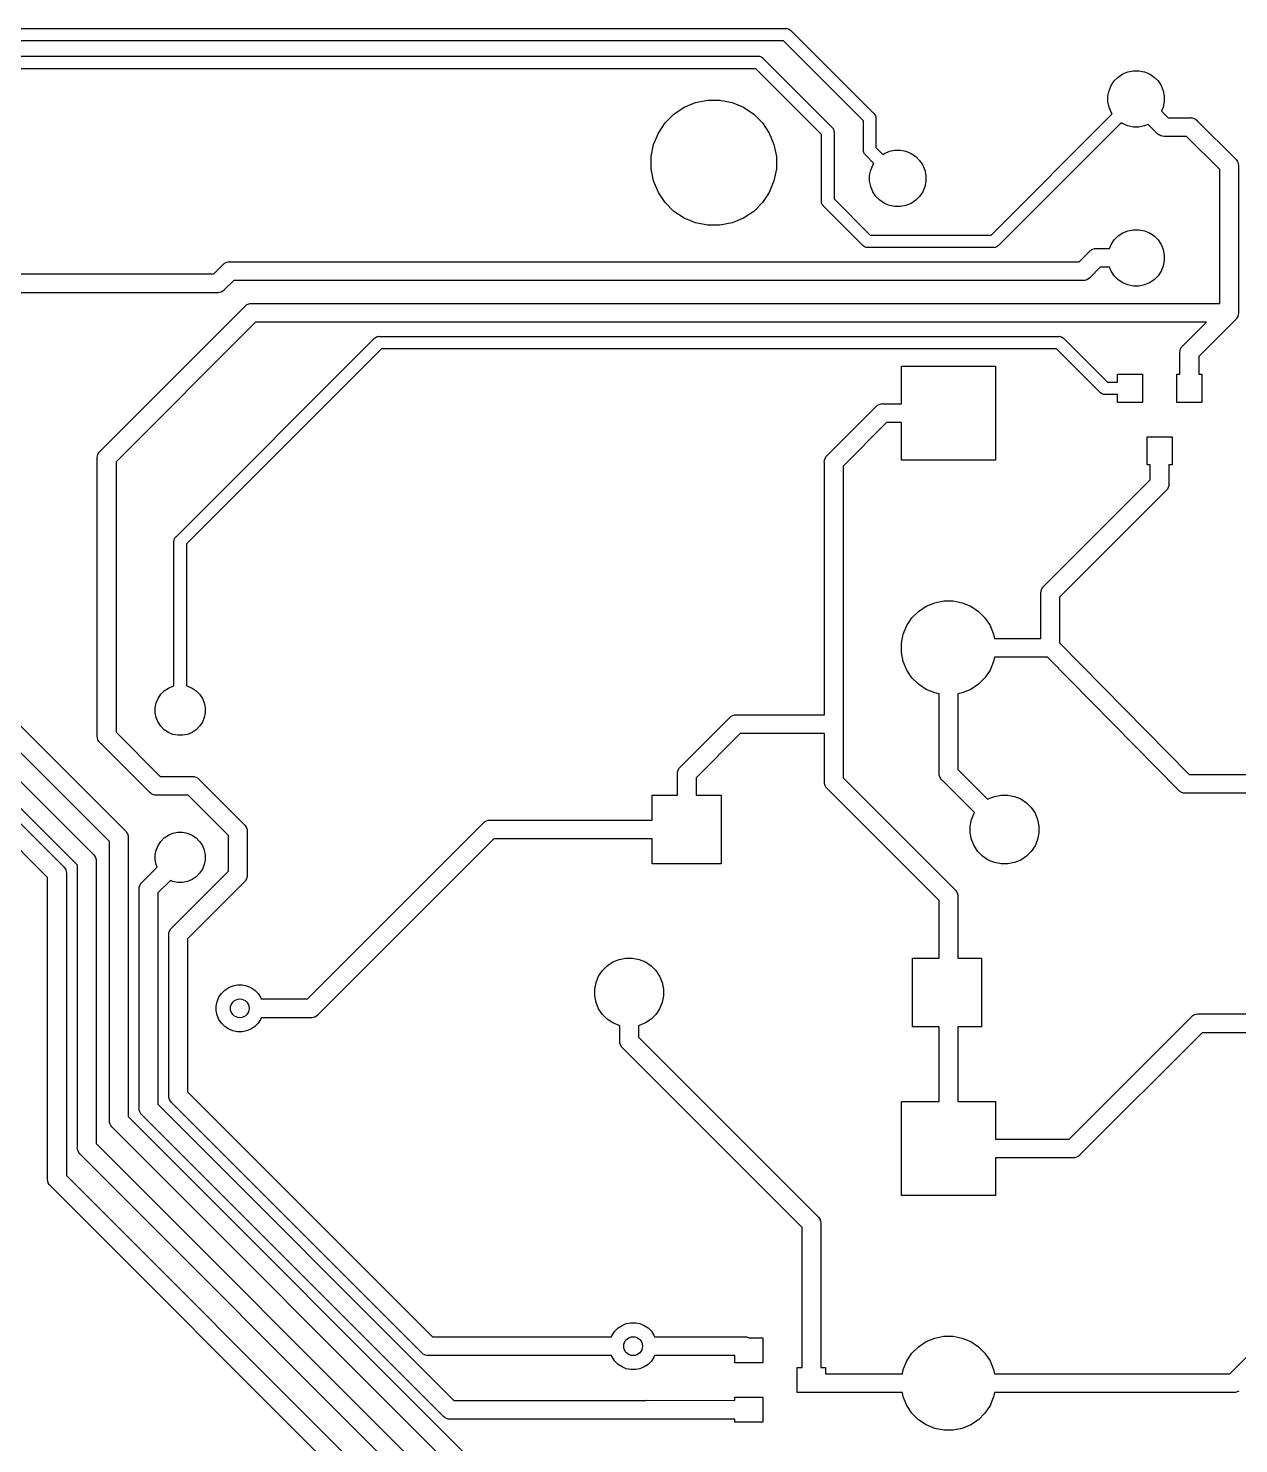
# Model space of a CAD drawing. Extents: x 29 to 167, y -139 to -69.
# Drawn here: x 102.59 to 141.28, y -114.43 to -69.2 of the extents above; entities that cross this region are included whole.
import ezdxf

# ---------------------------------------------------------------- set-up
doc = ezdxf.new("R2010")
doc.units = 0
doc.layers.add('BLACK', color=7, linetype='CONTINUOUS')

msp = doc.modelspace()

# ---------------------------------------------------------------- linework, layer by layer
at = {"layer": 'BLACK', "linetype": 'CONTINUOUS'}
for p, q in [((46.4843, -69.2055), (126.8, -69.2055)), ((126.727, -69.6055), (46.5573, -69.6055)), ((129.28, -72.1588), (126.727, -69.6055)), ((126.8, -69.2055), (126.809, -69.2045)), ((126.809, -69.2045), (126.819, -69.2055)), ((126.819, -69.2055), (126.819, -69.2055)), ((126.819, -69.2055), (126.849, -69.2084)), ((126.849, -69.2084), (126.886, -69.2198)), ((126.886, -69.2198), (126.921, -69.2384)), ((126.921, -69.2384), (126.952, -69.2634)), ((126.952, -69.2634), (126.958, -69.271)), ((126.958, -69.271), (129.614, -71.9276)), ((76.1463, -70.0945), (125.911, -70.0945)), ((125.911, -70.0945), (125.92, -70.0935)), ((125.92, -70.0935), (125.93, -70.0945)), ((125.93, -70.0945), (125.93, -70.0945)), ((125.93, -70.0945), (125.96, -70.0974)), ((125.96, -70.0974), (125.997, -70.1088)), ((125.838, -70.4945), (76.6193, -70.4945)), ((127.943, -72.5998), (125.838, -70.4945)), ((125.997, -70.1088), (126.032, -70.1274)), ((126.032, -70.1274), (126.063, -70.1524)), ((126.063, -70.1524), (126.069, -70.16)), ((126.069, -70.16), (128.277, -72.3686)), ((137.202, -71.0337), (137.301, -70.8863)), ((137.301, -70.8863), (137.426, -70.7609)), ((137.426, -70.7609), (137.574, -70.6624)), ((137.574, -70.6624), (137.737, -70.5946)), ((137.737, -70.5946), (137.911, -70.56)), ((137.911, -70.56), (138.089, -70.56)), ((138.089, -70.56), (138.263, -70.5946)), ((138.263, -70.5946), (138.426, -70.6624)), ((138.426, -70.6624), (138.574, -70.7609)), ((138.574, -70.7609), (138.699, -70.8863)), ((138.699, -70.8863), (138.798, -71.0337)), ((137.1, -71.3714), (137.135, -71.1975)), ((137.1, -71.5486), (137.1, -71.3714)), ((137.135, -71.1975), (137.202, -71.0337)), ((138.798, -71.0337), (138.865, -71.1975)), ((138.865, -71.1975), (138.9, -71.3714)), ((138.9, -71.3714), (138.9, -71.5486)), ((123.225, -71.9465), (123.553, -71.7276)), ((123.553, -71.7276), (123.917, -71.5769)), ((123.917, -71.5769), (124.303, -71.5)), ((124.303, -71.5), (124.697, -71.5)), ((124.697, -71.5), (125.083, -71.5769)), ((125.083, -71.5769), (125.447, -71.7276)), ((125.447, -71.7276), (125.775, -71.9465)), ((137.135, -71.7225), (137.1, -71.5486)), ((137.202, -71.8863), (137.135, -71.7225)), ((137.238, -71.9393), (137.202, -71.8863)), ((138.865, -71.7225), (138.813, -71.8488)), ((138.813, -71.8488), (139.024, -72.06)), ((138.9, -71.5486), (138.865, -71.7225)), ((122.728, -72.5526), (122.946, -72.2251)), ((122.946, -72.2251), (123.225, -71.9465)), ((125.775, -71.9465), (126.054, -72.2251)), ((126.054, -72.2251), (126.272, -72.5526)), ((129.28, -73.0902), (129.28, -72.1588)), ((129.614, -71.9276), (129.622, -71.9339)), ((129.622, -71.9339), (129.628, -71.9415)), ((129.628, -71.9415), (129.628, -71.9415)), ((129.628, -71.9415), (129.647, -71.9643)), ((129.647, -71.9643), (129.666, -71.9991)), ((129.666, -71.9991), (129.677, -72.0368)), ((129.677, -72.0368), (129.681, -72.076)), ((129.681, -72.076), (129.68, -72.0858)), ((129.68, -72.0858), (129.68, -73.0172)), ((133.368, -75.8095), (137.238, -71.9393)), ((137.521, -72.2222), (133.599, -76.144)), ((137.574, -72.2576), (137.521, -72.2222)), ((137.737, -72.3254), (137.574, -72.2576)), ((137.911, -72.36), (137.737, -72.3254)), ((138.089, -72.36), (137.911, -72.36)), ((138.263, -72.3254), (138.089, -72.36)), ((138.389, -72.2731), (138.263, -72.3254)), ((138.677, -72.5617), (138.389, -72.2731)), ((139.024, -72.06), (139.719, -72.06)), ((139.719, -72.06), (139.733, -72.0585)), ((139.733, -72.0585), (139.748, -72.06)), ((139.748, -72.06), (139.748, -72.06)), ((139.748, -72.06), (139.792, -72.0643)), ((139.792, -72.0643), (139.849, -72.0815)), ((139.849, -72.0815), (139.901, -72.1094)), ((139.901, -72.1094), (139.947, -72.1468)), ((139.947, -72.1468), (139.956, -72.1583)), ((139.956, -72.1583), (141.172, -73.374)), ((122.577, -72.9166), (122.728, -72.5526)), ((126.272, -72.5526), (126.423, -72.9166)), ((127.943, -74.7297), (127.943, -72.5998)), ((128.277, -72.3686), (128.285, -72.3749)), ((128.285, -72.3749), (128.291, -72.3825)), ((128.291, -72.3825), (128.291, -72.3825)), ((128.291, -72.3825), (128.31, -72.4053)), ((128.31, -72.4053), (128.329, -72.4401)), ((128.329, -72.4401), (128.34, -72.4778)), ((128.34, -72.4778), (128.344, -72.517)), ((128.344, -72.517), (128.343, -72.5268)), ((128.343, -72.5268), (128.343, -74.6567)), ((138.687, -72.5732), (138.677, -72.5617)), ((138.698, -72.5825), (138.687, -72.5732)), ((138.733, -72.6106), (138.698, -72.5825)), ((138.785, -72.6385), (138.733, -72.6106)), ((138.798, -72.6425), (138.785, -72.6385)), ((138.841, -72.6557), (138.798, -72.6425)), ((138.885, -72.66), (138.841, -72.6557)), ((138.9, -72.6615), (138.885, -72.66)), ((138.885, -72.66), (138.885, -72.66)), ((138.915, -72.66), (138.9, -72.6615)), ((139.609, -72.66), (138.915, -72.66)), ((140.67, -73.7208), (139.609, -72.66)), ((122.5, -73.303), (122.577, -72.9166)), ((126.423, -72.9166), (126.5, -73.303)), ((129.279, -73.1), (129.28, -73.0902)), ((129.283, -73.1392), (129.279, -73.1)), ((129.294, -73.1769), (129.283, -73.1392)), ((129.313, -73.2117), (129.294, -73.1769)), ((129.294, -73.1769), (129.294, -73.1769)), ((129.338, -73.2421), (129.313, -73.2117)), ((129.346, -73.2484), (129.338, -73.2421)), ((129.618, -73.5207), (129.346, -73.2484)), ((129.68, -73.0172), (129.901, -73.2378)), ((129.901, -73.2378), (129.954, -73.2024)), ((129.954, -73.2024), (130.117, -73.1346)), ((130.117, -73.1346), (130.291, -73.1)), ((130.291, -73.1), (130.469, -73.1)), ((130.469, -73.1), (130.643, -73.1346)), ((130.643, -73.1346), (130.806, -73.2024)), ((130.806, -73.2024), (130.954, -73.3009)), ((122.5, -73.697), (122.5, -73.303)), ((122.577, -74.0834), (122.5, -73.697)), ((126.5, -73.697), (126.423, -74.0834)), ((126.5, -73.303), (126.5, -73.697)), ((129.515, -73.7375), (129.582, -73.5737)), ((129.582, -73.5737), (129.618, -73.5207)), ((130.954, -73.3009), (131.079, -73.4263)), ((131.079, -73.4263), (131.178, -73.5737)), ((131.178, -73.5737), (131.245, -73.7375)), ((141.172, -73.374), (141.183, -73.3833)), ((141.183, -73.3833), (141.193, -73.3948)), ((141.193, -73.3948), (141.221, -73.429)), ((141.221, -73.429), (141.236, -73.4569)), ((141.236, -73.4569), (141.249, -73.4811)), ((141.249, -73.4811), (141.266, -73.5377)), ((141.266, -73.5377), (141.27, -73.5818)), ((141.27, -73.5818), (141.27, -73.5818)), ((141.27, -73.5818), (141.271, -73.5965)), ((141.271, -73.5965), (141.27, -73.6112)), ((141.27, -73.6112), (141.27, -78.2808)), ((122.728, -74.4474), (122.577, -74.0834)), ((126.423, -74.0834), (126.272, -74.4474)), ((129.48, -73.9114), (129.515, -73.7375)), ((129.48, -74.0886), (129.48, -73.9114)), ((129.515, -74.2625), (129.48, -74.0886)), ((131.245, -73.7375), (131.28, -73.9114)), ((131.28, -74.0886), (131.245, -74.2625)), ((131.28, -73.9114), (131.28, -74.0886)), ((140.67, -77.9955), (140.67, -73.7208)), ((122.946, -74.7749), (122.728, -74.4474)), ((126.272, -74.4474), (126.054, -74.7749)), ((129.582, -74.4263), (129.515, -74.2625)), ((129.681, -74.5737), (129.582, -74.4263)), ((129.806, -74.6991), (129.681, -74.5737)), ((131.079, -74.5737), (130.954, -74.6991)), ((131.178, -74.4263), (131.079, -74.5737)), ((131.245, -74.2625), (131.178, -74.4263)), ((123.225, -75.0535), (122.946, -74.7749)), ((123.553, -75.2724), (123.225, -75.0535)), ((125.775, -75.0535), (125.447, -75.2724)), ((126.054, -74.7749), (125.775, -75.0535)), ((127.942, -74.7395), (127.943, -74.7297)), ((127.946, -74.7787), (127.942, -74.7395)), ((127.957, -74.8164), (127.946, -74.7787)), ((127.976, -74.8512), (127.957, -74.8164)), ((127.957, -74.8164), (127.957, -74.8164)), ((128.001, -74.8816), (127.976, -74.8512)), ((128.009, -74.8879), (128.001, -74.8816)), ((129.265, -76.144), (128.009, -74.8879)), ((128.343, -74.6567), (129.496, -75.8095)), ((129.954, -74.7976), (129.806, -74.6991)), ((130.117, -74.8654), (129.954, -74.7976)), ((130.291, -74.9), (130.117, -74.8654)), ((130.469, -74.9), (130.291, -74.9)), ((130.643, -74.8654), (130.469, -74.9)), ((130.806, -74.7976), (130.643, -74.8654)), ((130.954, -74.6991), (130.806, -74.7976)), ((123.917, -75.4231), (123.553, -75.2724)), ((124.303, -75.5), (123.917, -75.4231)), ((124.697, -75.5), (124.303, -75.5)), ((125.083, -75.4231), (124.697, -75.5)), ((125.447, -75.2724), (125.083, -75.4231)), ((129.496, -75.8095), (133.368, -75.8095)), ((137.202, -76.1137), (137.301, -75.9663)), ((137.301, -75.9663), (137.426, -75.8409)), ((137.426, -75.8409), (137.574, -75.7424)), ((137.574, -75.7424), (137.737, -75.6746)), ((137.737, -75.6746), (137.911, -75.64)), ((137.911, -75.64), (138.089, -75.64)), ((138.089, -75.64), (138.263, -75.6746)), ((138.263, -75.6746), (138.426, -75.7424)), ((138.426, -75.7424), (138.574, -75.8409)), ((138.574, -75.8409), (138.699, -75.9663)), ((138.699, -75.9663), (138.798, -76.1137)), ((129.271, -76.1516), (129.265, -76.144)), ((129.301, -76.1766), (129.271, -76.1516)), ((129.336, -76.1952), (129.301, -76.1766)), ((129.374, -76.2066), (129.336, -76.1952)), ((129.378, -76.207), (129.374, -76.2066)), ((129.403, -76.2095), (129.378, -76.207)), ((129.413, -76.2105), (129.403, -76.2095)), ((129.403, -76.2095), (129.403, -76.2095)), ((129.423, -76.2095), (129.413, -76.2105)), ((133.441, -76.2095), (129.423, -76.2095)), ((133.451, -76.2105), (133.441, -76.2095)), ((133.46, -76.2095), (133.451, -76.2105)), ((133.49, -76.2066), (133.46, -76.2095)), ((133.46, -76.2095), (133.46, -76.2095)), ((133.527, -76.1952), (133.49, -76.2066)), ((133.562, -76.1766), (133.527, -76.1952)), ((133.593, -76.1516), (133.562, -76.1766)), ((133.599, -76.144), (133.593, -76.1516)), ((136.181, -76.662), (136.505, -76.3383)), ((136.505, -76.3383), (136.514, -76.3268)), ((136.514, -76.3268), (136.525, -76.3175)), ((136.525, -76.3175), (136.56, -76.2894)), ((136.56, -76.2894), (136.588, -76.2745)), ((136.588, -76.2745), (136.612, -76.2615)), ((136.612, -76.2615), (136.668, -76.2443)), ((136.668, -76.2443), (136.712, -76.24)), ((136.712, -76.24), (136.727, -76.2386)), ((136.712, -76.24), (136.712, -76.24)), ((136.727, -76.2386), (136.742, -76.24)), ((136.742, -76.24), (137.15, -76.24)), ((137.15, -76.24), (137.202, -76.1137)), ((138.798, -76.1137), (138.865, -76.2775)), ((138.865, -76.2775), (138.9, -76.4514)), ((108.513, -77.054), (108.807, -76.7603)), ((108.807, -76.7603), (108.816, -76.7488)), ((108.816, -76.7488), (108.828, -76.7395)), ((108.828, -76.7394), (108.862, -76.7114)), ((108.828, -76.7395), (108.828, -76.7394)), ((108.862, -76.7114), (108.914, -76.6835)), ((108.914, -76.6835), (108.927, -76.6795)), ((108.927, -76.6795), (108.971, -76.6663)), ((108.971, -76.6663), (109.015, -76.662)), ((109.015, -76.662), (109.029, -76.6605)), ((109.015, -76.662), (109.015, -76.662)), ((109.029, -76.6605), (109.044, -76.662)), ((109.044, -76.662), (136.181, -76.662)), ((136.851, -76.84), (136.528, -77.1637)), ((137.15, -76.84), (136.851, -76.84)), ((137.202, -76.9663), (137.15, -76.84)), ((138.865, -76.8025), (138.798, -76.9663)), ((138.9, -76.6286), (138.865, -76.8025)), ((138.9, -76.4514), (138.9, -76.6286)), ((74.86, -77.054), (108.513, -77.054)), ((109.154, -77.262), (108.86, -77.5557)), ((136.29, -77.262), (109.154, -77.262)), ((136.305, -77.2634), (136.29, -77.262)), ((136.32, -77.262), (136.305, -77.2634)), ((136.364, -77.2577), (136.32, -77.262)), ((136.32, -77.262), (136.32, -77.262)), ((136.421, -77.2405), (136.364, -77.2577)), ((136.473, -77.2126), (136.421, -77.2405)), ((136.518, -77.1752), (136.473, -77.2126)), ((136.528, -77.1637), (136.518, -77.1752)), ((137.301, -77.1137), (137.202, -76.9663)), ((137.426, -77.2391), (137.301, -77.1137)), ((137.574, -77.3376), (137.426, -77.2391)), ((137.737, -77.4054), (137.574, -77.3376)), ((138.426, -77.3376), (138.263, -77.4054)), ((138.574, -77.2391), (138.426, -77.3376)), ((138.699, -77.1137), (138.574, -77.2391)), ((138.798, -76.9663), (138.699, -77.1137)), ((108.623, -77.654), (74.86, -77.654)), ((108.637, -77.6555), (108.623, -77.654)), ((108.652, -77.654), (108.637, -77.6555)), ((108.696, -77.6497), (108.652, -77.654)), ((108.652, -77.654), (108.652, -77.654)), ((108.753, -77.6325), (108.696, -77.6497)), ((108.805, -77.6046), (108.753, -77.6325)), ((108.851, -77.5672), (108.805, -77.6046)), ((108.86, -77.5557), (108.851, -77.5672)), ((137.911, -77.44), (137.737, -77.4054)), ((138.089, -77.44), (137.911, -77.44)), ((138.263, -77.4054), (138.089, -77.44)), ((104.891, -82.7084), (109.505, -78.0938)), ((109.505, -78.0938), (109.515, -78.0823)), ((109.515, -78.0823), (109.53, -78.0696)), ((109.53, -78.0696), (109.561, -78.0449)), ((109.561, -78.0449), (109.588, -78.03)), ((109.588, -78.03), (109.613, -78.017)), ((109.613, -78.017), (109.669, -77.9998)), ((109.669, -77.9998), (109.713, -77.9955)), ((109.713, -77.9955), (109.728, -77.9941)), ((109.713, -77.9955), (109.713, -77.9955)), ((109.728, -77.9941), (109.743, -77.9955)), ((109.743, -77.9955), (140.67, -77.9955)), ((109.852, -78.5955), (105.392, -83.0553)), ((140.246, -78.5955), (109.852, -78.5955)), ((139.498, -79.3429), (140.246, -78.5955)), ((141.172, -78.518), (140, -79.6898)), ((141.183, -78.5087), (141.172, -78.518)), ((141.199, -78.4897), (141.183, -78.5087)), ((141.221, -78.463), (141.199, -78.4897)), ((141.249, -78.4109), (141.221, -78.463)), ((141.266, -78.3543), (141.249, -78.4109)), ((141.249, -78.4109), (141.249, -78.4109)), ((141.27, -78.3102), (141.266, -78.3543)), ((141.27, -78.2808), (141.271, -78.2955)), ((141.271, -78.2955), (141.27, -78.3102)), ((107.308, -85.4496), (113.644, -79.1135)), ((113.644, -79.1135), (113.65, -79.1059)), ((113.65, -79.1059), (113.68, -79.0809)), ((113.68, -79.0809), (113.715, -79.0623)), ((113.715, -79.0623), (113.753, -79.0509)), ((113.753, -79.0509), (113.757, -79.0505)), ((113.757, -79.0505), (113.782, -79.048)), ((113.782, -79.048), (113.792, -79.047)), ((113.782, -79.048), (113.782, -79.048)), ((113.792, -79.047), (113.802, -79.048)), ((113.802, -79.048), (135.53, -79.048)), ((135.53, -79.048), (135.54, -79.047)), ((135.54, -79.047), (135.549, -79.048)), ((135.549, -79.048), (135.549, -79.048)), ((135.549, -79.048), (135.579, -79.0509)), ((135.579, -79.0509), (135.616, -79.0623)), ((135.616, -79.0623), (135.651, -79.0809)), ((135.651, -79.0809), (135.682, -79.1059)), ((135.682, -79.1059), (135.688, -79.1135)), ((135.688, -79.1135), (137.083, -80.5085)), ((113.875, -79.448), (107.642, -85.6808)), ((135.457, -79.448), (113.875, -79.448)), ((136.852, -80.843), (135.457, -79.448)), ((139.399, -79.5655), (139.4, -79.5508)), ((139.4, -79.5802), (139.399, -79.5655)), ((139.4, -79.5508), (139.404, -79.5067)), ((139.4, -79.5508), (139.4, -79.5508)), ((139.4, -80.2585), (139.4, -79.5802)), ((139.404, -79.5067), (139.421, -79.4501)), ((139.421, -79.4501), (139.444, -79.4083)), ((139.444, -79.4083), (139.449, -79.398)), ((139.449, -79.398), (139.471, -79.3712)), ((139.471, -79.3712), (139.487, -79.3523)), ((139.487, -79.3523), (139.498, -79.3429)), ((130.5, -81.2), (130.5, -80)), ((130.5, -80), (133.5, -80)), ((133.5, -80), (133.5, -83)), ((140, -79.6898), (140, -80.2585)), ((137.4, -80.5085), (137.4, -80.2585)), ((137.4, -80.2585), (138.2, -80.2585)), ((138.2, -80.2585), (138.2, -81.1585)), ((139.3, -81.1585), (139.3, -80.2585)), ((139.3, -80.2585), (139.4, -80.2585)), ((140, -80.2585), (140.1, -80.2585)), ((140.1, -80.2585), (140.1, -81.1585)), ((136.858, -80.8506), (136.852, -80.843)), ((136.888, -80.8756), (136.858, -80.8506)), ((136.923, -80.8942), (136.888, -80.8756)), ((136.961, -80.9056), (136.923, -80.8942)), ((136.99, -80.9085), (136.961, -80.9056)), ((137, -80.9095), (136.99, -80.9085)), ((136.99, -80.9085), (136.99, -80.9085)), ((137.01, -80.9085), (137, -80.9095)), ((137.4, -80.9085), (137.01, -80.9085)), ((137.083, -80.5085), (137.4, -80.5085)), ((137.4, -81.1585), (137.4, -80.9085)), ((128.132, -82.844), (129.677, -81.2983)), ((129.677, -81.2983), (129.687, -81.2868)), ((129.687, -81.2868), (129.698, -81.2775)), ((129.698, -81.2775), (129.733, -81.2494)), ((129.733, -81.2494), (129.785, -81.2215)), ((129.785, -81.2215), (129.841, -81.2043)), ((129.841, -81.2043), (129.885, -81.2)), ((129.885, -81.2), (129.9, -81.1985)), ((129.885, -81.2), (129.885, -81.2)), ((129.9, -81.1985), (129.915, -81.2)), ((129.915, -81.2), (130.5, -81.2)), ((138.2, -81.1585), (137.4, -81.1585)), ((140.1, -81.1585), (139.3, -81.1585)), ((130.024, -81.8), (128.633, -83.1908)), ((130.5, -81.8), (130.024, -81.8)), ((130.5, -83), (130.5, -81.8)), ((138.35, -83.1585), (138.35, -82.2585)), ((138.35, -82.2585), (139.15, -82.2585)), ((139.15, -82.2585), (139.15, -83.1585)), ((104.838, -82.7708), (104.842, -82.7635)), ((104.842, -82.7635), (104.859, -82.7428)), ((104.859, -82.7428), (104.879, -82.7178)), ((104.879, -82.7178), (104.891, -82.7084)), ((104.791, -82.931), (104.792, -82.9163)), ((104.792, -82.9457), (104.791, -82.931)), ((104.792, -82.9163), (104.797, -82.8722)), ((104.792, -82.9163), (104.792, -82.9163)), ((104.793, -91.8063), (104.792, -82.9457)), ((104.797, -82.8722), (104.814, -82.8156)), ((104.814, -82.8156), (104.838, -82.7708)), ((105.392, -83.0553), (105.392, -91.6967)), ((128.032, -83.0665), (128.038, -83.0077)), ((128.034, -83.0812), (128.032, -83.0665)), ((128.034, -91.14), (128.034, -83.0812)), ((128.038, -83.0077), (128.055, -82.9511)), ((128.055, -82.9511), (128.083, -82.899)), ((128.083, -82.899), (128.111, -82.8648)), ((128.111, -82.8648), (128.12, -82.8533)), ((128.111, -82.8648), (128.111, -82.8648)), ((128.12, -82.8533), (128.132, -82.844)), ((128.633, -83.1908), (128.633, -91.4253)), ((133.5, -83), (130.5, -83)), ((138.45, -83.1585), (138.35, -83.1585)), ((138.45, -83.6342), (138.45, -83.1585)), ((139.15, -83.1585), (139.05, -83.1585)), ((139.05, -83.1585), (139.05, -83.7438)), ((135.053, -87.0309), (138.45, -83.6342)), ((138.952, -83.981), (135.555, -87.3778)), ((138.963, -83.9717), (138.952, -83.981)), ((138.982, -83.9491), (138.963, -83.9717)), ((139.001, -83.926), (138.982, -83.9491)), ((139.029, -83.8739), (139.001, -83.926)), ((139.046, -83.8173), (139.029, -83.8739)), ((139.029, -83.8739), (139.029, -83.8739)), ((139.05, -83.7732), (139.046, -83.8173)), ((139.05, -83.7438), (139.051, -83.7585)), ((139.051, -83.7585), (139.05, -83.7732)), ((139.05, -83.7732), (139.05, -83.7732)), ((107.275, -85.4864), (107.3, -85.4559)), ((107.3, -85.4559), (107.308, -85.4496)), ((107.241, -85.598), (107.242, -85.5882)), ((107.242, -85.6078), (107.241, -85.598)), ((107.242, -85.5882), (107.245, -85.5588)), ((107.242, -85.5882), (107.242, -85.5882)), ((107.242, -90.2196), (107.242, -85.6078)), ((107.245, -85.5588), (107.256, -85.5211)), ((107.256, -85.5211), (107.275, -85.4864)), ((107.642, -85.6808), (107.642, -90.2196)), ((97.324, -86.4857), (105.68, -94.8419)), ((105.178, -95.1887), (96.9772, -86.9875)), ((134.954, -87.2535), (134.955, -87.2388)), ((134.955, -87.2682), (134.954, -87.2535)), ((134.955, -87.2388), (134.959, -87.1947)), ((134.955, -87.2388), (134.955, -87.2388)), ((134.955, -88.7), (134.955, -87.2682)), ((134.959, -87.1947), (134.976, -87.1381)), ((134.976, -87.1381), (134.989, -87.1139)), ((134.989, -87.1139), (135.004, -87.086)), ((135.004, -87.086), (135.021, -87.0653)), ((135.021, -87.0653), (135.042, -87.0403)), ((135.042, -87.0403), (135.053, -87.0309)), ((96.496, -87.4358), (104.657, -95.5965)), ((131.044, -87.8349), (131.289, -87.6707)), ((131.289, -87.6707), (131.562, -87.5576)), ((131.562, -87.5576), (131.852, -87.5)), ((131.852, -87.5), (132.148, -87.5)), ((132.148, -87.5), (132.438, -87.5576)), ((132.438, -87.5576), (132.711, -87.6707)), ((132.711, -87.6707), (132.956, -87.8349)), ((135.555, -87.3778), (135.555, -88.8405)), ((104.155, -95.9433), (96.1492, -87.9375)), ((130.671, -88.2895), (130.835, -88.0438)), ((130.835, -88.0438), (131.044, -87.8349)), ((132.956, -87.8349), (133.165, -88.0438)), ((133.165, -88.0438), (133.329, -88.2895)), ((96.1025, -88.3858), (103.707, -95.99)), ((130.5, -88.8523), (130.558, -88.5625)), ((130.558, -88.5625), (130.671, -88.2895)), ((133.329, -88.2895), (133.442, -88.5625)), ((133.442, -88.5625), (133.47, -88.7)), ((103.205, -96.3368), (95.7557, -88.8875)), ((130.5, -89.1477), (130.5, -88.8523)), ((133.47, -88.7), (134.955, -88.7)), ((135.555, -88.8405), (139.699, -93.045)), ((130.558, -89.4375), (130.5, -89.1477)), ((130.671, -89.7105), (130.558, -89.4375)), ((133.442, -89.4375), (133.329, -89.7105)), ((133.47, -89.3), (133.442, -89.4375)), ((135.165, -89.3), (133.47, -89.3)), ((139.35, -93.5459), (135.165, -89.3)), ((130.835, -89.9562), (130.671, -89.7105)), ((131.044, -90.1651), (130.835, -89.9562)), ((133.165, -89.9562), (132.956, -90.1651)), ((133.329, -89.7105), (133.165, -89.9562)), ((106.821, -90.4855), (106.932, -90.3741)), ((106.932, -90.3741), (107.063, -90.2865)), ((107.063, -90.2865), (107.209, -90.2262)), ((107.209, -90.2262), (107.242, -90.2196)), ((107.642, -90.2196), (107.675, -90.2262)), ((107.675, -90.2262), (107.821, -90.2865)), ((107.821, -90.2865), (107.952, -90.3741)), ((107.952, -90.3741), (108.063, -90.4855)), ((131.289, -90.3293), (131.044, -90.1651)), ((131.562, -90.4424), (131.289, -90.3293)), ((131.7, -90.4697), (131.562, -90.4424)), ((132.438, -90.4424), (132.3, -90.4697)), ((132.711, -90.3293), (132.438, -90.4424)), ((132.956, -90.1651), (132.711, -90.3293)), ((106.642, -90.9167), (106.673, -90.7621)), ((106.673, -90.7621), (106.733, -90.6166)), ((106.733, -90.6166), (106.821, -90.4855)), ((108.063, -90.4855), (108.151, -90.6166)), ((108.151, -90.6166), (108.211, -90.7621)), ((108.211, -90.7621), (108.242, -90.9167)), ((131.7, -92.9963), (131.7, -90.4697)), ((132.3, -90.4697), (132.3, -92.8867)), ((106.642, -91.0743), (106.642, -90.9167)), ((106.673, -91.2289), (106.642, -91.0743)), ((106.733, -91.3744), (106.673, -91.2289)), ((108.211, -91.2289), (108.151, -91.3744)), ((108.242, -91.0743), (108.211, -91.2289)), ((108.242, -90.9167), (108.242, -91.0743)), ((123.433, -92.8049), (124.999, -91.2383)), ((124.999, -91.2383), (125.009, -91.2268)), ((125.009, -91.2268), (125.046, -91.1965)), ((125.046, -91.1965), (125.055, -91.1894)), ((125.055, -91.1894), (125.103, -91.1634)), ((125.103, -91.1634), (125.107, -91.1615)), ((125.107, -91.1615), (125.163, -91.1443)), ((125.163, -91.1443), (125.207, -91.14)), ((125.207, -91.14), (125.222, -91.1385)), ((125.207, -91.14), (125.207, -91.14)), ((125.222, -91.1385), (125.237, -91.14)), ((125.237, -91.14), (128.034, -91.14)), ((104.791, -91.821), (104.793, -91.8063)), ((105.392, -91.6967), (106.804, -93.1085)), ((106.821, -91.5055), (106.733, -91.3744)), ((106.932, -91.6169), (106.821, -91.5055)), ((107.063, -91.7045), (106.932, -91.6169)), ((107.209, -91.7648), (107.063, -91.7045)), ((107.363, -91.7955), (107.209, -91.7648)), ((107.521, -91.7955), (107.363, -91.7955)), ((107.675, -91.7648), (107.521, -91.7955)), ((107.821, -91.7045), (107.675, -91.7648)), ((107.952, -91.6169), (107.821, -91.7045)), ((108.063, -91.5055), (107.952, -91.6169)), ((108.151, -91.3744), (108.063, -91.5055)), ((125.346, -91.74), (123.934, -93.1518)), ((128.034, -91.74), (125.346, -91.74)), ((128.034, -93.2668), (128.034, -91.74)), ((128.633, -91.4253), (128.635, -91.44)), ((128.635, -91.44), (128.633, -91.4547)), ((128.633, -91.4547), (128.633, -93.1572)), ((104.797, -91.8798), (104.791, -91.821)), ((104.814, -91.9364), (104.797, -91.8798)), ((104.842, -91.9885), (104.814, -91.9364)), ((104.864, -92.0149), (104.842, -91.9885)), ((104.879, -92.0342), (104.864, -92.0149)), ((104.891, -92.0435), (104.879, -92.0342)), ((106.457, -93.6102), (104.891, -92.0435)), ((106.804, -93.1085), (107.808, -93.1085)), ((107.808, -93.1085), (107.823, -93.1071)), ((107.823, -93.1071), (107.838, -93.1085)), ((107.838, -93.1085), (107.838, -93.1085)), ((107.838, -93.1085), (107.882, -93.1128)), ((107.882, -93.1128), (107.938, -93.13)), ((107.938, -93.13), (107.99, -93.1579)), ((107.99, -93.1579), (108.036, -93.1953)), ((123.333, -93.0275), (123.334, -93.0128)), ((123.334, -93.0422), (123.333, -93.0275)), ((123.334, -93.0128), (123.339, -92.9687)), ((123.334, -93.0128), (123.334, -93.0128)), ((123.334, -93.7055), (123.334, -93.0422)), ((123.339, -92.9687), (123.356, -92.9121)), ((123.356, -92.9121), (123.369, -92.8879)), ((123.369, -92.8879), (123.384, -92.86)), ((123.384, -92.86), (123.401, -92.8393)), ((123.401, -92.8393), (123.421, -92.8143)), ((123.421, -92.8143), (123.433, -92.8049)), ((123.934, -93.1518), (123.934, -93.7055)), ((128.633, -93.1572), (132.202, -96.7255)), ((131.699, -93.011), (131.7, -92.9963)), ((131.7, -93.0257), (131.699, -93.011)), ((131.704, -93.0698), (131.7, -93.0257)), ((131.7, -93.0257), (131.7, -93.0257)), ((131.721, -93.1264), (131.704, -93.0698)), ((131.749, -93.1785), (131.721, -93.1264)), ((131.721, -93.1264), (131.721, -93.1264)), ((132.3, -92.8867), (133.256, -93.8425)), ((139.699, -93.045), (161.039, -93.045)), ((106.467, -93.6217), (106.457, -93.6102)), ((108.036, -93.1953), (108.046, -93.2068)), ((108.046, -93.2068), (109.485, -94.6465)), ((128.032, -93.2815), (128.034, -93.2668)), ((128.034, -93.2962), (128.032, -93.2815)), ((128.038, -93.3403), (128.034, -93.2962)), ((128.034, -93.2962), (128.034, -93.2962)), ((128.055, -93.3969), (128.038, -93.3403)), ((128.06, -93.406), (128.055, -93.3969)), ((128.083, -93.449), (128.06, -93.406)), ((128.092, -93.4604), (128.083, -93.449)), ((128.12, -93.4947), (128.092, -93.4604)), ((128.132, -93.5041), (128.12, -93.4947)), ((131.7, -97.0723), (128.132, -93.5041)), ((131.763, -93.1953), (131.749, -93.1785)), ((131.787, -93.2242), (131.763, -93.1953)), ((131.798, -93.2336), (131.787, -93.2242)), ((132.832, -94.2668), (131.798, -93.2336)), ((139.36, -93.5582), (139.35, -93.5459)), ((139.382, -93.5762), (139.36, -93.5582)), ((139.404, -93.5944), (139.382, -93.5762)), ((139.405, -93.5949), (139.404, -93.5944)), ((139.406, -93.5956), (139.405, -93.5949)), ((139.431, -93.609), (139.406, -93.5956)), ((139.456, -93.6227), (139.431, -93.609)), ((106.478, -93.631), (106.467, -93.6217)), ((106.513, -93.6591), (106.478, -93.631)), ((106.54, -93.674), (106.513, -93.6591)), ((106.565, -93.687), (106.54, -93.674)), ((106.621, -93.7042), (106.565, -93.687)), ((106.665, -93.7085), (106.621, -93.7042)), ((106.68, -93.7099), (106.665, -93.7085)), ((106.665, -93.7085), (106.665, -93.7085)), ((106.695, -93.7085), (106.68, -93.7099)), ((107.699, -93.7085), (106.695, -93.7085)), ((108.983, -94.9933), (107.699, -93.7085)), ((122.534, -94.5055), (122.534, -93.7055)), ((122.534, -93.7055), (123.334, -93.7055)), ((123.934, -93.7055), (124.734, -93.7055)), ((124.734, -93.7055), (124.734, -95.9055)), ((133.256, -93.8425), (133.273, -93.8307)), ((133.273, -93.8307), (133.474, -93.7478)), ((133.474, -93.7478), (133.686, -93.7055)), ((133.686, -93.7055), (133.903, -93.7055)), ((133.903, -93.7055), (134.115, -93.7478)), ((134.115, -93.7478), (134.316, -93.8307)), ((134.316, -93.8307), (134.496, -93.9511)), ((134.496, -93.9511), (134.649, -94.1043)), ((139.457, -93.623), (139.456, -93.6227)), ((139.458, -93.6235), (139.457, -93.623)), ((139.485, -93.6318), (139.458, -93.6235)), ((139.512, -93.6402), (139.485, -93.6318)), ((139.513, -93.6403), (139.512, -93.6402)), ((139.514, -93.6407), (139.513, -93.6403)), ((139.543, -93.6435), (139.514, -93.6407)), ((139.571, -93.6464), (139.543, -93.6435)), ((139.587, -93.645), (139.571, -93.6464)), ((161.148, -93.645), (139.587, -93.645)), ((117.233, -94.527), (117.289, -94.5098)), ((117.289, -94.5098), (117.333, -94.5055)), ((117.333, -94.5055), (117.348, -94.504)), ((117.333, -94.5055), (117.333, -94.5055)), ((117.348, -94.504), (117.363, -94.5055)), ((117.363, -94.5055), (122.534, -94.5055)), ((132.695, -94.6972), (132.737, -94.4846)), ((132.737, -94.4846), (132.82, -94.2845)), ((132.82, -94.2845), (132.832, -94.2668)), ((134.649, -94.1043), (134.769, -94.2845)), ((134.769, -94.2845), (134.852, -94.4846)), ((134.852, -94.4846), (134.894, -94.6972)), ((105.68, -94.8419), (105.692, -94.8513)), ((105.692, -94.8513), (105.701, -94.8628)), ((105.701, -94.8628), (105.701, -94.8628)), ((105.701, -94.8628), (105.729, -94.897)), ((105.729, -94.897), (105.757, -94.9491)), ((105.757, -94.9491), (105.774, -95.0057)), ((107.063, -94.9855), (107.209, -94.9252)), ((107.209, -94.9252), (107.363, -94.8945)), ((107.363, -94.8945), (107.521, -94.8945)), ((107.521, -94.8945), (107.675, -94.9252)), ((107.675, -94.9252), (107.821, -94.9855)), ((109.485, -94.6465), (109.497, -94.6558)), ((109.497, -94.6558), (109.506, -94.6673)), ((109.506, -94.6673), (109.534, -94.7015)), ((109.534, -94.7015), (109.534, -94.7015)), ((109.534, -94.7015), (109.562, -94.7536)), ((109.562, -94.7536), (109.579, -94.8102)), ((109.579, -94.8102), (109.584, -94.8543)), ((109.584, -94.8543), (109.584, -94.8543)), ((109.584, -94.8543), (109.585, -94.869)), ((109.585, -94.869), (109.584, -94.8837)), ((109.584, -94.8837), (109.584, -96.2513)), ((111.509, -100.221), (117.125, -94.6038)), ((117.125, -94.6038), (117.135, -94.5923)), ((117.135, -94.5923), (117.146, -94.5829)), ((117.146, -94.5829), (117.181, -94.5549)), ((117.181, -94.5549), (117.233, -94.527)), ((132.695, -94.9138), (132.695, -94.6972)), ((132.737, -95.1264), (132.695, -94.9138)), ((134.894, -94.9138), (134.852, -95.1264)), ((134.894, -94.6972), (134.894, -94.9138)), ((105.178, -104.087), (105.178, -95.1887)), ((105.774, -95.0057), (105.78, -95.0645)), ((105.78, -95.0645), (105.778, -95.0792)), ((105.778, -95.0792), (105.778, -103.977)), ((106.673, -95.4611), (106.733, -95.3156)), ((106.733, -95.3156), (106.821, -95.1845)), ((106.821, -95.1845), (106.932, -95.0731)), ((106.932, -95.0731), (107.063, -94.9855)), ((107.821, -94.9855), (107.952, -95.0731)), ((107.952, -95.0731), (108.063, -95.1845)), ((108.063, -95.1845), (108.151, -95.3156)), ((108.151, -95.3156), (108.211, -95.4611)), ((108.984, -96.1417), (108.983, -94.9933)), ((117.472, -95.1055), (111.856, -100.722)), ((122.534, -95.1055), (117.472, -95.1055)), ((122.534, -95.9055), (122.534, -95.1055)), ((132.82, -95.3265), (132.737, -95.1264)), ((132.94, -95.5067), (132.82, -95.3265)), ((134.769, -95.3265), (134.649, -95.5067)), ((134.852, -95.1264), (134.769, -95.3265)), ((104.657, -95.5965), (104.668, -95.6059)), ((104.668, -95.6059), (104.678, -95.6173)), ((104.678, -95.6173), (104.706, -95.6515)), ((104.706, -95.6515), (104.706, -95.6515)), ((104.706, -95.6515), (104.734, -95.7037)), ((104.734, -95.7037), (104.751, -95.7602)), ((104.751, -95.7602), (104.755, -95.8043)), ((104.755, -95.8043), (104.755, -95.8043)), ((104.755, -95.8043), (104.756, -95.819)), ((104.756, -95.819), (104.755, -95.8337)), ((104.755, -95.8337), (104.755, -104.839)), ((106.642, -95.6157), (106.673, -95.4611)), ((106.642, -95.7733), (106.642, -95.6157)), ((106.673, -95.9279), (106.642, -95.7733)), ((108.211, -95.4611), (108.242, -95.6157)), ((108.242, -95.7733), (108.211, -95.9279)), ((108.242, -95.6157), (108.242, -95.7733)), ((133.093, -95.6599), (132.94, -95.5067)), ((133.273, -95.7803), (133.093, -95.6599)), ((133.474, -95.8632), (133.273, -95.7803)), ((133.686, -95.9055), (133.474, -95.8632)), ((134.115, -95.8632), (133.903, -95.9055)), ((134.316, -95.7803), (134.115, -95.8632)), ((134.496, -95.6599), (134.316, -95.7803)), ((134.649, -95.5067), (134.496, -95.6599)), ((103.707, -95.99), (103.718, -95.9994)), ((103.718, -95.9994), (103.728, -96.0108)), ((103.728, -96.0108), (103.756, -96.045)), ((103.756, -96.045), (103.756, -96.045)), ((103.756, -96.045), (103.784, -96.0972)), ((103.784, -96.0972), (103.801, -96.1537)), ((103.801, -96.1537), (103.805, -96.1978)), ((103.805, -96.1978), (103.805, -96.1978)), ((103.805, -96.1978), (103.806, -96.2125)), ((103.806, -96.2125), (103.805, -96.2272)), ((103.805, -96.2272), (103.805, -105.857)), ((104.155, -104.948), (104.155, -95.9433)), ((106.227, -96.4855), (106.705, -96.0068)), ((106.705, -96.0068), (106.673, -95.9279)), ((107.177, -97.9484), (108.984, -96.1417)), ((107.952, -96.3159), (107.821, -96.4035)), ((108.063, -96.2045), (107.952, -96.3159)), ((108.151, -96.0734), (108.063, -96.2045)), ((108.211, -95.9279), (108.151, -96.0734)), ((109.579, -96.3248), (109.576, -96.3342)), ((109.584, -96.2807), (109.579, -96.3248)), ((109.584, -96.2513), (109.585, -96.266)), ((109.585, -96.266), (109.584, -96.2807)), ((109.584, -96.2807), (109.584, -96.2807)), ((124.734, -95.9055), (122.534, -95.9055)), ((133.903, -95.9055), (133.686, -95.9055)), ((103.205, -105.967), (103.205, -96.3368)), ((106.127, -96.708), (106.128, -96.6933)), ((106.128, -96.7227), (106.127, -96.708)), ((106.128, -96.6933), (106.133, -96.6492)), ((106.128, -96.6933), (106.128, -96.6933)), ((106.128, -103.693), (106.128, -96.7227)), ((106.133, -96.6492), (106.15, -96.5927)), ((106.15, -96.5927), (106.173, -96.55)), ((106.173, -96.55), (106.178, -96.5405)), ((106.178, -96.5405), (106.206, -96.5063)), ((106.206, -96.5063), (106.215, -96.4949)), ((106.215, -96.4949), (106.227, -96.4855)), ((107.13, -96.4311), (106.728, -96.8323)), ((107.209, -96.4638), (107.13, -96.4311)), ((107.363, -96.4945), (107.209, -96.4638)), ((107.521, -96.4945), (107.363, -96.4945)), ((107.675, -96.4638), (107.521, -96.4945)), ((107.821, -96.4035), (107.675, -96.4638)), ((109.485, -96.4885), (107.678, -98.2953)), ((109.497, -96.4792), (109.485, -96.4885)), ((109.515, -96.4574), (109.497, -96.4792)), ((109.534, -96.4335), (109.515, -96.4574)), ((109.562, -96.3814), (109.534, -96.4335)), ((109.576, -96.3342), (109.562, -96.3814)), ((132.202, -96.7255), (132.213, -96.7348)), ((132.213, -96.7348), (132.223, -96.7463)), ((132.223, -96.7463), (132.251, -96.7805)), ((132.251, -96.7805), (132.261, -96.8)), ((106.728, -96.8323), (106.728, -103.584)), ((131.7, -98.9125), (131.7, -97.0723)), ((132.261, -96.8), (132.279, -96.8326)), ((132.279, -96.8326), (132.296, -96.8892)), ((132.296, -96.8892), (132.3, -96.9333)), ((132.3, -96.9333), (132.3, -96.9333)), ((132.3, -96.9333), (132.301, -96.948)), ((132.301, -96.948), (132.3, -96.9627)), ((132.3, -96.9627), (132.3, -98.9125)), ((107.078, -98.1563), (107.083, -98.1122)), ((107.083, -98.1122), (107.1, -98.0556)), ((107.1, -98.0556), (107.118, -98.0222)), ((107.118, -98.0222), (107.128, -98.0035)), ((107.128, -98.0035), (107.145, -97.9828)), ((107.145, -97.9828), (107.165, -97.9578)), ((107.165, -97.9578), (107.177, -97.9484)), ((107.077, -98.171), (107.078, -98.1563)), ((107.078, -98.1857), (107.077, -98.171)), ((107.078, -98.1563), (107.078, -98.1563)), ((107.079, -103.3), (107.078, -98.1857)), ((107.678, -98.2953), (107.678, -103.19)), ((121.092, -99.1581), (121.272, -99.0377)), ((121.272, -99.0377), (121.472, -98.9548)), ((121.472, -98.9548), (121.685, -98.9125)), ((121.685, -98.9125), (121.901, -98.9125)), ((121.901, -98.9125), (122.114, -98.9548)), ((122.114, -98.9548), (122.314, -99.0377)), ((122.314, -99.0377), (122.494, -99.1581)), ((130.853, -101.112), (130.853, -98.9125)), ((130.853, -98.9125), (131.7, -98.9125)), ((132.3, -98.9125), (133.053, -98.9125)), ((133.053, -98.9125), (133.053, -101.112)), ((120.735, -99.6916), (120.818, -99.4915)), ((120.818, -99.4915), (120.939, -99.3113)), ((120.939, -99.3113), (121.092, -99.1581)), ((122.494, -99.1581), (122.647, -99.3113)), ((122.647, -99.3113), (122.768, -99.4915)), ((122.768, -99.4915), (122.851, -99.6916)), ((108.764, -100.042), (108.869, -99.9379)), ((108.869, -99.9379), (108.992, -99.8559)), ((108.992, -99.8559), (109.128, -99.7993)), ((109.128, -99.7993), (109.273, -99.7705)), ((109.273, -99.7705), (109.421, -99.7705)), ((109.421, -99.7705), (109.566, -99.7993)), ((109.566, -99.7993), (109.702, -99.8559)), ((109.702, -99.8559), (109.825, -99.9379)), ((109.825, -99.9379), (109.93, -100.042)), ((120.693, -99.9042), (120.735, -99.6916)), ((120.693, -100.121), (120.693, -99.9042)), ((122.851, -99.6916), (122.893, -99.9042)), ((122.893, -99.9042), (122.893, -100.121)), ((108.597, -100.447), (108.626, -100.302)), ((108.626, -100.302), (108.682, -100.165)), ((108.682, -100.165), (108.764, -100.042)), ((109.93, -100.042), (110.012, -100.165)), ((110.012, -100.165), (110.035, -100.221)), ((110.035, -100.221), (111.509, -100.221)), ((120.735, -100.333), (120.693, -100.121)), ((120.818, -100.534), (120.735, -100.333)), ((122.851, -100.333), (122.768, -100.534)), ((122.893, -100.121), (122.851, -100.333)), ((108.597, -100.594), (108.597, -100.447)), ((108.626, -100.739), (108.597, -100.594)), ((108.682, -100.876), (108.626, -100.739)), ((110.035, -100.82), (110.012, -100.876)), ((111.618, -100.82), (110.035, -100.82)), ((111.633, -100.822), (111.618, -100.82)), ((111.648, -100.82), (111.633, -100.822)), ((111.692, -100.816), (111.648, -100.82)), ((111.648, -100.82), (111.648, -100.82)), ((111.748, -100.799), (111.692, -100.816)), ((111.8, -100.771), (111.748, -100.799)), ((111.846, -100.734), (111.8, -100.771)), ((111.856, -100.722), (111.846, -100.734)), ((120.939, -100.714), (120.818, -100.534)), ((121.092, -100.867), (120.939, -100.714)), ((122.647, -100.714), (122.494, -100.867)), ((122.768, -100.534), (122.647, -100.714)), ((135.858, -104.7), (139.76, -100.798)), ((139.76, -100.798), (139.769, -100.787)), ((139.769, -100.787), (139.781, -100.777)), ((139.781, -100.777), (139.815, -100.749)), ((139.815, -100.749), (139.844, -100.734)), ((139.844, -100.734), (139.867, -100.721)), ((139.867, -100.721), (139.924, -100.704)), ((139.924, -100.704), (139.968, -100.7)), ((139.968, -100.7), (139.982, -100.699)), ((139.968, -100.7), (139.968, -100.7)), ((139.982, -100.699), (139.997, -100.7)), ((139.997, -100.7), (161.4, -100.7)), ((108.764, -100.999), (108.682, -100.876)), ((108.869, -101.103), (108.764, -100.999)), ((108.992, -101.185), (108.869, -101.103)), ((109.128, -101.242), (108.992, -101.185)), ((109.273, -101.27), (109.128, -101.242)), ((109.421, -101.27), (109.273, -101.27)), ((109.566, -101.242), (109.421, -101.27)), ((109.702, -101.185), (109.566, -101.242)), ((109.825, -101.103), (109.702, -101.185)), ((109.93, -100.999), (109.825, -101.103)), ((110.012, -100.876), (109.93, -100.999)), ((121.272, -100.987), (121.092, -100.867)), ((121.472, -101.07), (121.272, -100.987)), ((121.493, -101.074), (121.472, -101.07)), ((121.493, -101.553), (121.493, -101.074)), ((122.114, -101.07), (122.093, -101.074)), ((122.093, -101.074), (122.093, -101.444)), ((122.314, -100.987), (122.114, -101.07)), ((122.494, -100.867), (122.314, -100.987)), ((131.7, -101.112), (130.853, -101.112)), ((131.7, -103.5), (131.7, -101.112)), ((133.053, -101.112), (132.3, -101.112)), ((132.3, -101.112), (132.3, -103.5)), ((140.107, -101.3), (136.205, -105.202)), ((161.4, -101.3), (140.107, -101.3)), ((121.492, -101.568), (121.493, -101.553)), ((121.497, -101.627), (121.492, -101.568)), ((121.514, -101.683), (121.497, -101.627)), ((121.542, -101.736), (121.514, -101.683)), ((121.57, -101.77), (121.542, -101.736)), ((122.093, -101.444), (127.821, -107.172)), ((121.58, -101.781), (121.57, -101.77)), ((121.591, -101.791), (121.58, -101.781)), ((127.319, -107.518), (121.591, -101.791)), ((107.077, -103.314), (107.079, -103.3)), ((107.083, -103.373), (107.077, -103.314)), ((107.1, -103.43), (107.083, -103.373)), ((107.128, -103.482), (107.1, -103.43)), ((107.156, -103.516), (107.128, -103.482)), ((107.165, -103.528), (107.156, -103.516)), ((107.177, -103.537), (107.165, -103.528)), ((115.157, -111.517), (107.177, -103.537)), ((107.678, -103.19), (115.504, -111.015)), ((130.5, -106.5), (130.5, -103.5)), ((130.5, -103.5), (131.7, -103.5)), ((132.3, -103.5), (133.5, -103.5)), ((133.5, -103.5), (133.5, -104.7)), ((105.778, -103.977), (121.072, -119.27)), ((106.127, -103.708), (106.128, -103.693)), ((106.133, -103.767), (106.127, -103.708)), ((106.15, -103.823), (106.133, -103.767)), ((106.178, -103.875), (106.15, -103.823)), ((106.188, -103.888), (106.178, -103.875)), ((106.215, -103.921), (106.188, -103.888)), ((106.227, -103.931), (106.215, -103.921)), ((115.845, -113.549), (106.227, -103.931)), ((106.728, -103.584), (116.192, -113.047)), ((105.177, -104.102), (105.178, -104.087)), ((105.183, -104.16), (105.177, -104.102)), ((105.2, -104.217), (105.183, -104.16)), ((105.228, -104.269), (105.2, -104.217)), ((105.256, -104.303), (105.228, -104.269)), ((105.265, -104.315), (105.256, -104.303)), ((105.277, -104.324), (105.265, -104.315)), ((120.725, -119.772), (105.277, -104.324)), ((104.755, -104.839), (120.457, -120.54)), ((133.5, -104.7), (135.858, -104.7)), ((104.154, -104.963), (104.155, -104.948)), ((104.159, -105.022), (104.154, -104.963)), ((104.177, -105.078), (104.159, -105.022)), ((104.204, -105.13), (104.177, -105.078)), ((104.232, -105.165), (104.204, -105.13)), ((104.242, -105.176), (104.232, -105.165)), ((104.253, -105.186), (104.242, -105.176)), ((120.11, -121.042), (104.253, -105.186)), ((135.968, -105.3), (133.5, -105.3)), ((133.5, -105.3), (133.5, -106.5)), ((135.982, -105.301), (135.968, -105.3)), ((135.997, -105.3), (135.982, -105.301)), ((136.041, -105.296), (135.997, -105.3)), ((135.997, -105.3), (135.997, -105.3)), ((136.098, -105.279), (136.041, -105.296)), ((136.15, -105.251), (136.098, -105.279)), ((136.196, -105.213), (136.15, -105.251)), ((136.205, -105.202), (136.196, -105.213)), ((103.204, -105.981), (103.205, -105.967)), ((103.209, -106.04), (103.204, -105.981)), ((103.226, -106.097), (103.209, -106.04)), ((103.254, -106.149), (103.226, -106.097)), ((103.282, -106.183), (103.254, -106.149)), ((103.292, -106.195), (103.282, -106.183)), ((103.303, -106.204), (103.292, -106.195)), ((119.538, -122.439), (103.303, -106.204)), ((103.805, -105.857), (119.885, -121.938)), ((133.5, -106.5), (130.5, -106.5)), ((127.821, -107.172), (127.832, -107.181)), ((127.832, -107.181), (127.842, -107.192)), ((127.319, -111.38), (127.319, -107.518)), ((127.842, -107.192), (127.87, -107.227)), ((127.87, -107.227), (127.87, -107.227)), ((127.87, -107.227), (127.898, -107.279)), ((127.898, -107.279), (127.915, -107.335)), ((127.915, -107.335), (127.919, -107.379)), ((127.919, -107.379), (127.919, -107.379)), ((127.919, -107.379), (127.92, -107.394)), ((127.92, -107.394), (127.919, -107.409)), ((127.919, -107.409), (127.919, -111.995)), ((140.995, -112.2), (144.938, -108.256)), ((121.337, -110.837), (121.442, -110.733)), ((121.442, -110.733), (121.565, -110.651)), ((121.565, -110.651), (121.701, -110.594)), ((121.701, -110.594), (121.846, -110.566)), ((121.846, -110.566), (121.994, -110.566)), ((121.994, -110.566), (122.139, -110.594)), ((122.139, -110.594), (122.275, -110.651)), ((122.275, -110.651), (122.398, -110.733)), ((122.398, -110.733), (122.503, -110.837)), ((115.504, -111.015), (121.232, -111.015)), ((121.232, -111.015), (121.255, -110.96)), ((121.255, -110.96), (121.337, -110.837)), ((122.503, -110.837), (122.585, -110.96)), ((122.585, -110.96), (122.608, -111.015)), ((122.608, -111.015), (125.475, -111.015)), ((125.475, -111.015), (125.489, -111.014)), ((125.489, -111.014), (125.504, -111.015)), ((125.504, -111.015), (125.504, -111.015)), ((125.504, -111.015), (125.548, -111.02)), ((125.548, -111.02), (125.605, -111.037)), ((125.605, -111.037), (125.62, -111.045)), ((125.62, -111.045), (126.069, -111.045)), ((126.069, -111.045), (126.069, -111.845)), ((131.044, -111.335), (131.289, -111.171)), ((131.289, -111.171), (131.562, -111.058)), ((131.562, -111.058), (131.852, -111)), ((131.852, -111), (132.148, -111)), ((132.148, -111), (132.438, -111.058)), ((132.438, -111.058), (132.711, -111.171)), ((132.711, -111.171), (132.956, -111.335)), ((115.166, -111.529), (115.157, -111.517)), ((115.178, -111.538), (115.166, -111.529)), ((115.212, -111.566), (115.178, -111.538)), ((115.178, -111.538), (115.178, -111.538)), ((115.264, -111.594), (115.212, -111.566)), ((115.277, -111.598), (115.264, -111.594)), ((115.321, -111.611), (115.277, -111.598)), ((115.365, -111.615), (115.321, -111.611)), ((115.379, -111.617), (115.365, -111.615)), ((115.365, -111.615), (115.365, -111.615)), ((115.394, -111.615), (115.379, -111.617)), ((121.232, -111.615), (115.394, -111.615)), ((121.255, -111.671), (121.232, -111.615)), ((121.337, -111.794), (121.255, -111.671)), ((122.585, -111.671), (122.503, -111.794)), ((122.608, -111.615), (122.585, -111.671)), ((125.169, -111.615), (122.608, -111.615)), ((125.169, -111.845), (125.169, -111.615)), ((127.319, -111.995), (127.319, -111.38)), ((127.319, -111.38), (127.319, -111.38)), ((130.671, -111.789), (130.835, -111.544)), ((130.835, -111.544), (131.044, -111.335)), ((132.956, -111.335), (133.165, -111.544)), ((133.165, -111.544), (133.329, -111.789)), ((121.442, -111.898), (121.337, -111.794)), ((121.565, -111.98), (121.442, -111.898)), ((121.701, -112.037), (121.565, -111.98)), ((121.846, -112.066), (121.701, -112.037)), ((121.994, -112.066), (121.846, -112.066)), ((122.139, -112.037), (121.994, -112.066)), ((122.275, -111.98), (122.139, -112.037)), ((122.398, -111.898), (122.275, -111.98)), ((122.503, -111.794), (122.398, -111.898)), ((126.069, -111.845), (125.169, -111.845)), ((127.169, -112.795), (127.169, -111.995)), ((127.169, -111.995), (127.319, -111.995)), ((127.919, -111.995), (128.069, -111.995)), ((128.069, -111.995), (128.069, -112.2)), ((130.53, -112.2), (130.558, -112.062)), ((130.558, -112.062), (130.671, -111.789)), ((133.329, -111.789), (133.442, -112.062)), ((133.442, -112.062), (133.47, -112.2)), ((128.069, -112.2), (130.53, -112.2)), ((133.47, -112.2), (140.995, -112.2)), ((116.192, -113.047), (122.322, -113.047)), ((122.322, -113.047), (122.362, -113.044)), ((122.362, -113.044), (122.402, -113.047)), ((122.402, -113.047), (125.169, -113.045)), ((125.169, -113.045), (125.169, -112.945)), ((125.169, -112.945), (126.069, -112.945)), ((126.069, -112.945), (126.069, -113.745)), ((127.663, -112.795), (127.169, -112.795)), ((127.665, -112.796), (127.663, -112.795)), ((127.709, -112.8), (127.665, -112.796)), ((127.724, -112.801), (127.709, -112.8)), ((127.709, -112.8), (127.709, -112.8)), ((127.739, -112.8), (127.724, -112.801)), ((130.53, -112.8), (127.739, -112.8)), ((130.558, -112.938), (130.53, -112.8)), ((130.671, -113.211), (130.558, -112.938)), ((133.442, -112.938), (133.329, -113.211)), ((133.47, -112.8), (133.442, -112.938)), ((141.104, -112.8), (133.47, -112.8)), ((141.119, -112.801), (141.104, -112.8)), ((141.134, -112.8), (141.119, -112.801)), ((141.178, -112.796), (141.134, -112.8)), ((141.134, -112.8), (141.134, -112.8)), ((141.234, -112.779), (141.178, -112.796)), ((141.286, -112.751), (141.234, -112.779)), ((130.835, -113.456), (130.671, -113.211)), ((131.044, -113.665), (130.835, -113.456)), ((133.165, -113.456), (132.956, -113.665)), ((133.329, -113.211), (133.165, -113.456)), ((115.855, -113.561), (115.845, -113.549)), ((115.866, -113.57), (115.855, -113.561)), ((115.901, -113.598), (115.866, -113.57)), ((115.914, -113.606), (115.901, -113.598)), ((115.953, -113.626), (115.914, -113.606)), ((116.009, -113.643), (115.953, -113.626)), ((116.053, -113.647), (116.009, -113.643)), ((116.068, -113.649), (116.053, -113.647)), ((116.053, -113.647), (116.053, -113.647)), ((116.083, -113.647), (116.068, -113.649)), ((122.35, -113.647), (116.083, -113.647)), ((122.364, -113.649), (122.35, -113.647)), ((122.379, -113.647), (122.364, -113.649)), ((125.169, -113.645), (122.379, -113.647)), ((122.379, -113.647), (122.379, -113.647)), ((122.379, -113.647), (122.379, -113.647)), ((125.169, -113.745), (125.169, -113.645)), ((126.069, -113.745), (125.169, -113.745)), ((131.289, -113.829), (131.044, -113.665)), ((131.562, -113.942), (131.289, -113.829)), ((131.852, -114), (131.562, -113.942)), ((132.438, -113.942), (132.148, -114)), ((132.711, -113.829), (132.438, -113.942)), ((132.956, -113.665), (132.711, -113.829)), ((132.148, -114), (131.852, -114))]:
    msp.add_line(p, q, dxfattribs=at)
at = {"layer": 'BLACK'}
for centre in [(109.347, -100.52), (121.92, -111.316)]:
    msp.add_circle(centre, 0.3, dxfattribs=at)

doc.saveas('drawing.dxf')
